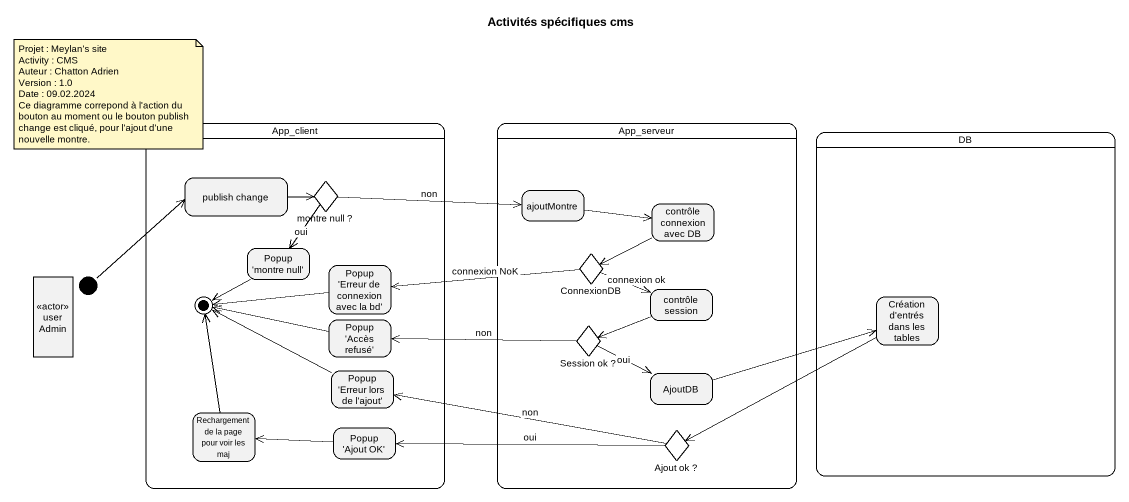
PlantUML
@startuml
title Activités spécifiques cms
hide empty description
state App_client {
  state "publish change" as publish_change
  state "montre null ?" as montre_null <<choice>>
  state "Popup 'montre null'" as Popup_montre_null
  state "Popup 'Erreur de connexion avec la bd'" as Popup_Erreur_de_connexion
  state "Popup 'Accès refusé'" as Popup_Accès_refusé
  state "Popup 'Erreur lors de l'ajout'" as Popup_Erreur_lors_de_l_ajout
  state "Rechargement de la page pour voir les maj" as Rechargement_de_la_page
  state "Popup 'Ajout OK'" as Popup_Ajout_OK
  Popup_montre_null -left-> [*]
  Popup_Erreur_de_connexion -left-> [*]
  Popup_Accès_refusé -left-> [*]
  Popup_Erreur_lors_de_l_ajout -left-> [*]
  Rechargement_de_la_page -up-> [*]
}
state App_serveur {
  state ajoutMontre
  state "contrôle connexion avec DB" as contrôle_connexion_avec_DB
  state ConnexionDB <<choice>>
  state "contrôle session" as contrôle_session
  state "Session ok ?" as Session_ok <<choice>>
  state AjoutDB
  state "Ajout ok ?" as Ajout_ok <<choice>>
}
state DB {
  state "Création d'entrés dans les tables" as Création_d_entrés_dans_les
}
state userAdmin <<actor>>
state initial1 <<start>>
publish_change -right-> montre_null
montre_null -right-> ajoutMontre : non
montre_null --> Popup_montre_null : oui
ajoutMontre -right-> contrôle_connexion_avec_DB
contrôle_connexion_avec_DB -left-> ConnexionDB
ConnexionDB -left-> Popup_Erreur_de_connexion : connexion NoK
ConnexionDB -right-> contrôle_session : connexion ok
initial1 -up-> publish_change
contrôle_session -left-> Session_ok
Création_d_entrés_dans_les -left-> Ajout_ok
Session_ok -left-> Popup_Accès_refusé : non
Session_ok -right-> AjoutDB : oui
AjoutDB -right-> Création_d_entrés_dans_les
Popup_Ajout_OK -left-> Rechargement_de_la_page
Ajout_ok -left-> Popup_Erreur_lors_de_l_ajout : non
Ajout_ok -left-> Popup_Ajout_OK : oui
note as N1
  Projet : Meylan's site
  Activity : CMS
  Auteur : Chatton Adrien
  Version : 1.0
  Date : 09.02.2024
  Ce diagramme correpond à l'action du bouton au moment ou le bouton publish change est cliqué, pour l'ajout d'une nouvelle montre.
end note
@enduml
